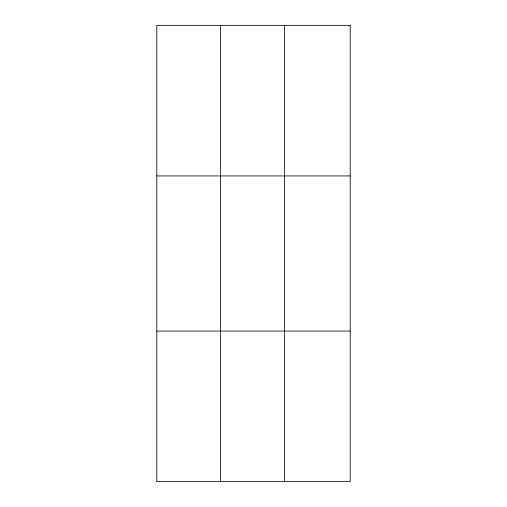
<?xml version="1.0" encoding="UTF-8"?>
<svg xmlns="http://www.w3.org/2000/svg" width="507" height="507" viewBox="0 0 507 507"><rect width="100%" height="100%" fill="white"/><g stroke="black" fill="none" stroke-linecap="round" stroke-linejoin="round"><path stroke-width="0.76" d="M220.621 25.35L220.621 481.65M284.446 25.35L284.446 481.65M156.796 175.929L350.204 175.929M156.796 331.071L350.204 331.071M350.204 25.35L350.204 481.65L156.796 481.65L156.796 25.35L350.204 25.35"/></g></svg>
